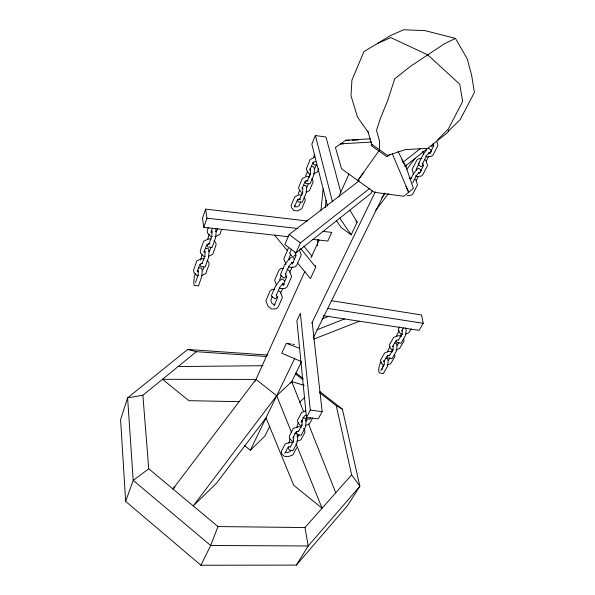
<?xml version="1.0" encoding="UTF-8"?>
<svg xmlns="http://www.w3.org/2000/svg" width="595" height="595" viewBox="0 0 595 595"><rect width="100%" height="100%" fill="white"/><g stroke="black" fill="none" stroke-linecap="round" stroke-linejoin="round"><path stroke-width="0.89" d="M200.694 260.119L202.01 254.601M207.618 239.688L209.187 234.013M317.343 245.735L317.998 239.316M320.906 210.89L323.152 188.89M325.324 207.744L326.075 200.411M288.858 443.163L290.055 439.043M293.432 441.185L293.781 436.804M296.957 427.708L297.388 425.009L298.586 422.718M301.725 425.485L302.208 422.487L302.074 421.037L301.256 420.524M382.146 369.428L382.57 366.832L383.835 364.653M387.791 351.704L388.052 350.098L390.179 346.402M396.701 336.249L396.969 334.621L399.171 330.798M307.533 221.005L205.602 209.12L202.508 218.283L203.81 227.35L288.292 236.684M203.81 227.35L206.934 218.187L205.602 209.12M208.332 227.483L207.186 230.8L207.514 233.062L210.504 236.364L212.244 236.55M195.368 273.663L194.32 276.668L193.777 282.171L194.186 285.347L198.455 285.92L201.66 276.898L202.211 271.298L201.779 268.122L198.217 267.691M197.153 271.87L199.771 264.388L202.419 263.109M203.914 252.533L206.629 244.776L209.336 243.459M210.928 232.474L212.341 228.443M195.487 282.551L198.068 275.21L198.373 272.153L198.195 270.837L197.473 270.71M202.159 263.578L204.836 255.969L205.141 252.853L204.955 251.529L204.204 251.454M202.813 270.197L203.869 267.222M211.024 247.044L209.656 250.904L208.317 251.551M217.606 228.487L216.751 230.89L215.39 231.552M221.608 229.477L219.845 234.4L214.855 236.832M319.902 391.622L342.415 409.144L359.863 486.249L347.532 505.609L296.37 565.094L200.932 565.25L125.642 501.377L133.213 480.373L127.598 397.854L187.7 349.473L267.891 355.059M319.56 392.64L336.249 405.641L351.638 474.832L304.975 527.549L217.993 526.568L210.652 545.496L200.932 565.25M340.861 192.483L326 137.066L315.365 135.511L311.825 144.154L327.481 205.982M298.043 194.297L299.702 190.296M305.696 175.875L307.756 170.914M313.61 156.842L314.673 154.276M294.413 207.038L297.351 200.002L299.761 198.834M301.992 188.883L305.019 181.609L307.474 180.404M309.817 170.118L312.948 162.599L315.447 161.364M301.39 195.681L302.714 192.505M309.11 177.25L310.136 174.789M300.75 201.876L299.107 205.773L296.726 206.926L295.224 206.748L294.406 205.684M306.73 187.656L308.426 183.624M314.606 168.935L316.362 164.77M359.358 180.716L289.111 234.519L284.864 244.552L296.02 252.89L371.064 193.323L372.217 190.921M318.764 168.683L317.343 172.037L313.572 173.889M288.344 248.234L283.793 258.87L285.972 264.567M289.661 253.225L291.461 249.052M272.465 296.347L270.762 300.304L271.915 303.257L273.432 304.417L275.098 304.313M279.635 279.754L281.42 275.641M290.739 254.065L288.887 258.356L289.475 259.918M276.199 295.492L279.724 287.392L281.799 284.663L282.93 283.741L283.584 284.232M296.02 252.89L300.378 242.909L369.882 188.273M274.027 305.86L277.501 297.931L276.333 294.942M292.353 263.994L296.124 255.389L294.934 252.221M282.997 288.374L280.483 293.075M292.324 267.125L289.624 272.242M255.106 381.313L304.93 271.313M311.059 257.769L319.106 240.001M338.652 196.848L349.005 174M315.328 265.4L315.729 267.155L310.449 278.609L297.515 262.938M336.465 220.79L341.203 227.521L351.139 234.802L357.208 222.166L349.838 210.169M244.59 445.633L250.331 450.266L294.83 358.235M311.817 323.092L375.333 191.739M269.833 426.065L264.916 436.053L250.331 450.266M290.925 383.225L301.382 361.983M313.267 337.848L384.556 193.048M410.907 178.679L413.294 173.985L416.485 169.776L418.426 168.207L420.732 169.828L421.082 171.144M419.341 163L416.203 169.151L416.634 170.482M412.647 182.948L416.53 175.376L419.073 172.424M419.453 173.524L423.409 165.834L422.547 163.142M429.672 153.659L433.77 145.701L433.123 143.633M416.292 180.441L418.285 176.566M426.31 160.977L428.787 156.173M430.438 152.967L431.263 151.361L430.966 149.925L428.608 148.289M448.823 130.253L447.641 132.529L404.764 166.57M284.782 453.353L287.883 447.447L290.494 446.51M292.785 438.113L295.998 432.007L298.66 431.033M301.077 422.331L304.402 415.994L306.44 415.243M290.271 447.187L293.454 441.103M298.445 431.695L302.074 424.771M306.455 417.407L310.307 410.126L300.371 313.312L296.883 320.772L306.455 417.407L318.236 418.865L322.163 411.621L312.197 322.356M290.955 450.058L290.167 451.531L287.586 452.46L285.957 452.274M299.047 434.796L298.244 436.321L296.927 436.797M310.538 417.66L309.69 419.237L306.775 418.88M296.682 447.73L292.807 454.974L288.084 456.663L284.142 456.224L281.628 453.71L281.435 451.255L285.221 443.982L289.988 442.249L293.179 442.62M312.665 417.898L309.333 424.109L305.242 425.611M399.662 326.886L398.323 329.214L398.702 331.296L400.68 334.04L402.465 334.316M381.239 361.916L379.409 365.107L378.636 369.837L379.104 372.76L383.195 373.705L387.382 366.557L388.163 361.76L387.665 358.83L385.991 358.287M392.544 346.707L396.077 340.6L398.561 339.656M401.662 330.954L403.477 327.815M391.279 351.838L392.581 349.585M400.264 336.353L401.61 334.033M380.793 370.618L384.177 364.809L384.4 360.972M389.509 355.624L392.998 349.622L393.221 345.74M398.509 340.132L402.108 333.936L402.324 330.009M388.297 360.592L390.015 357.64M397.17 345.368L398.947 342.318M411.1 328.968L408.825 332.836L405.775 334.003M331.207 300.691L421.528 314.956L423.231 323.293L419.014 330.366L323.167 315.677M296.37 565.094L308.203 545.972L359.863 486.249L351.638 474.832M363.79 172.342L357.826 180.486L379.61 149.836L379.461 140.777L376.509 130.387L380.391 118.39L387.62 100.719L394.686 78.882L410.446 66.335L444.234 43.918L455.458 38.4L467.239 58.875L471.656 75.416L474.408 92.47L460.106 119.692L448.437 131.123M381.655 198.023L384.98 193.635M405.5 166.57L406.608 165.105M375.557 210.511L388.349 193.628M406.712 169.404L415.057 158.396M426.66 149.836L423.417 154.112L418.493 163.774L418.85 165.135L421.178 166.771L423.119 165.194M291.595 432.662L276.697 395.742L255.969 379.409L172.929 488.971L174.945 487.082M437.682 139.647L448.347 128.974L462.627 101.492L459.742 84.2L427.738 54.859L390.811 37.589L377.364 43.517M299.426 402.436L304.714 397.289M304.179 385.337L291.728 381.596L276.697 395.742L193.219 505.899L216.387 483.333L266.01 417.846L293.729 485.319L322.081 508.219L296.094 443.825M277.82 296.593L275.106 298.839L271.231 296.012L275.537 286.024L279.33 281.019L282.075 278.795L284.722 280.803M284.291 284.298L283.004 285.355L286.619 277.099L285.444 274.02M125.642 501.377L120.592 419.631L127.598 397.854L142.882 395.259L196.38 351.682L266.456 356.524M286.217 276.377L284.165 278.051L280.26 275.061L284.745 264.649L288.62 259.539L291.386 257.345M292.249 262.402L288.992 266.106L285.317 274.54L285.979 275.076M429.263 152.588L426.689 155.57L422.673 163.402L422.859 164.153M293.603 256.393L295.678 254.742M431.487 146.675L433.428 145.128M402.889 162.331L420.36 148.594M389.851 154.588L387.018 156.753L371.057 145.47L372.5 144.414M142.882 395.259L148.735 468.786L133.213 480.373L210.652 545.496L308.203 545.972L304.975 527.549M314.762 157.206L310.188 159.475L306.358 168.735L306.819 170.624L309.11 173.762L310.59 173.963M306.462 192.148L309.415 190.705L313.201 181.787L311.839 178.664M208.614 256.319L212.69 254.348L216.104 244.828L215.762 242.582L213.999 240.633M201.802 275.492L205.788 273.581L209.083 264.403L208.763 262.157L207.015 260.29M321.977 319.002L328.819 316.287M316.957 329.808L344.535 318.95M313.907 339.053L359.447 321.233M395.883 349.927L399.624 348.506L404.02 341.017L403.633 338.942M389.576 355.126L387.137 356.048L383.715 361.961L383.485 360.577M387.033 365.07L390.707 363.686L394.968 356.435L394.604 354.367M305.778 410.877L301.643 412.409L297.574 420.226L297.805 422.703L300.356 425.418L301.977 425.611M305.257 421.052L306.603 420.561M296.912 441.267L300.921 439.809L304.938 432.32L304.7 429.85L303.45 428.512M428.579 152.952L430.222 152.692M421.81 158.374L418.263 158.932L416.887 160.033L412.075 169.523L413.659 174.372M418.419 172.758L420.018 172.52M409.234 178.321L411.837 177.942M407.114 195.755L411.405 195.19L412.766 194.044L417.497 184.911L415.935 180.107L414.641 179.192M291.654 262.67L293.424 262.507M283.339 268.3L280.959 268.509L279.01 270.063L274.645 280.267L276.489 285.02M282.357 283.964L284.075 283.837M274.764 289.252L271.982 289.445L270.048 291.022L265.861 300.817L267.981 306.209L271.64 309.013L276.229 308.76L278.133 307.154L282.439 297.411L280.319 291.937L278.467 290.531M370.194 138.799L345.68 140.294L335.446 147.486L341.537 168.794L374.248 192.274L403.849 196.291L413.384 188.347L406.028 166.979L398.122 151.658M371.548 142.049L340.593 143.864L343.352 143.797M426.593 148.438L405.463 149.59L387.62 155.488L371.637 144.206L367.799 130.93M349.347 140.197L345.68 140.294L348.38 140.703M352.099 140.123L358.51 139.959M178.136 366.542L262.99 365.702M255.969 379.409L162.472 379.305L188.942 400.68L239.413 401.662M198.477 275.634L196.789 275.478L193.858 272.443L193.568 270.19L196.759 260.967L201.601 258.624L204.152 258.877M205.23 256.452L203.52 256.281L200.56 253.113L200.247 250.859L203.557 241.287L208.503 238.878L211.099 239.153M205.58 248.45L208.607 248.762L209.068 251.953L208.51 257.65L205.178 267.014L200.805 266.508L200.485 264.12M209.834 244.01L208.302 243.846L209.083 243.898L211.857 235.999L211.976 231.5M313.082 239.421L327.778 241.042L331.779 232.37L322.602 231.329M206.934 218.187L297.812 228.51M293.707 441.274L292.1 441.088L289.572 438.478L289.363 436.016L293.283 428.474L298.154 426.689L301.39 427.084M294.57 433.279L295.983 433.45L298.296 434.893L301.167 435.235L305.235 427.597L306.12 422.115L305.778 418.612L302.833 417.512M300.505 199.407L298.794 199.191L299.687 199.132L302.676 191.984L302.699 188.117M301.814 195.167L299.084 194.825L294.681 196.975L291.096 205.647L291.513 207.536L293.781 210.451L297.396 210.883L301.747 208.771L305.413 200.136L304.075 197.064M310.307 410.126L322.163 411.621M303.353 185.32L305.949 185.655L306.589 188.325L306.075 193.375L302.357 202.166L298.147 201.95L297.537 199.28M308.225 181.021L306.485 180.791L307.414 180.687L310.508 173.294L310.516 169.382M309.75 176.722L306.789 176.328L302.312 178.537L298.601 187.492L299.04 189.381L301.315 192.408M316.399 165.023L313.751 164.659L313.082 161.996M311.192 166.518L313.825 166.875L314.495 169.545L313.967 174.685L310.129 183.766L305.823 183.61L305.183 180.94M287.259 343.412L290.829 343.925M292.614 344.185L294.406 344.438M393.369 349.949L391.607 349.689L389.636 347.041L389.279 344.959L393.6 337.432L398.137 335.699L401.692 336.235M392.663 351.749L389.152 351.236L384.705 352.924L380.517 360.213L380.852 362.288L382.823 364.847M327.711 308.433L423.231 323.293M455.458 38.4L425.023 30.643L403.707 29.75L390.35 35.67L363.924 51.646L351.928 80.161L351.005 95.713L357.461 117.022L368.506 132.737M187.7 349.473L196.38 351.682M394.797 343.07L396.545 343.56L397.066 346.491L396.27 351.37L391.956 358.748L387.762 357.84L387.39 355.646M299.62 348.402L286.366 343.285L281.74 353.185L300.906 361.388M336.249 405.641L342.415 409.144M425.722 156.002L427.054 156.931L431.561 156.225L432.929 155.117L438.002 145.329L436.678 141.134M424.681 159.616L425.998 160.546L427.574 165.462L422.673 174.915L421.312 176.038L416.916 176.678L415.607 175.756M355.765 221.124L357.208 222.166M289.111 234.519L300.378 242.909M288.516 266.486L289.795 267.438L294.644 267.021L296.585 265.444L301.263 254.876L299.404 249.915M286.983 269.044L289.512 270.956L291.662 276.578L287.169 286.723L285.25 288.315L280.528 288.649L279.286 287.705M295.938 372.968L303.197 378.621M295.611 373.987L302.989 379.736M148.735 468.786L217.993 526.568M197.384 270.175L198.447 271.283M301.301 420.345L302.23 421.342M204.137 250.859L205.208 252.02M211.136 230.815L212.222 232.028M274.592 235.174L287.526 250.837M289.877 253.686L294.577 259.383M300.683 248.502L315.729 267.155M303.911 246.144L311.981 256.222M301.963 187.544L302.788 188.652M309.772 168.802L310.597 169.947M339.797 218.142L351.139 234.802M401.848 159.906L406.028 166.979M405.961 186.369L408.646 192.289L392.343 153.822M291.728 381.596L303.673 411.762M306.061 417.794L307.087 420.382M308.448 423.826L335.744 492.786M422.673 151.294L423.729 154.611M315.365 135.511L332.508 201.817M405.708 327.786L406.259 330.731L405.455 335.692L400.993 343.308L396.701 342.445L396.307 340.243M215.702 228.673L216.186 231.864L215.613 237.68L212.155 247.394L207.677 246.962L207.328 244.567M297.418 434.424L297.738 437.913L296.868 443.297L292.941 450.668L290.115 450.348L288.716 449.292L288.501 446.689M296.6 431.278L296.831 433.896"/></g></svg>
